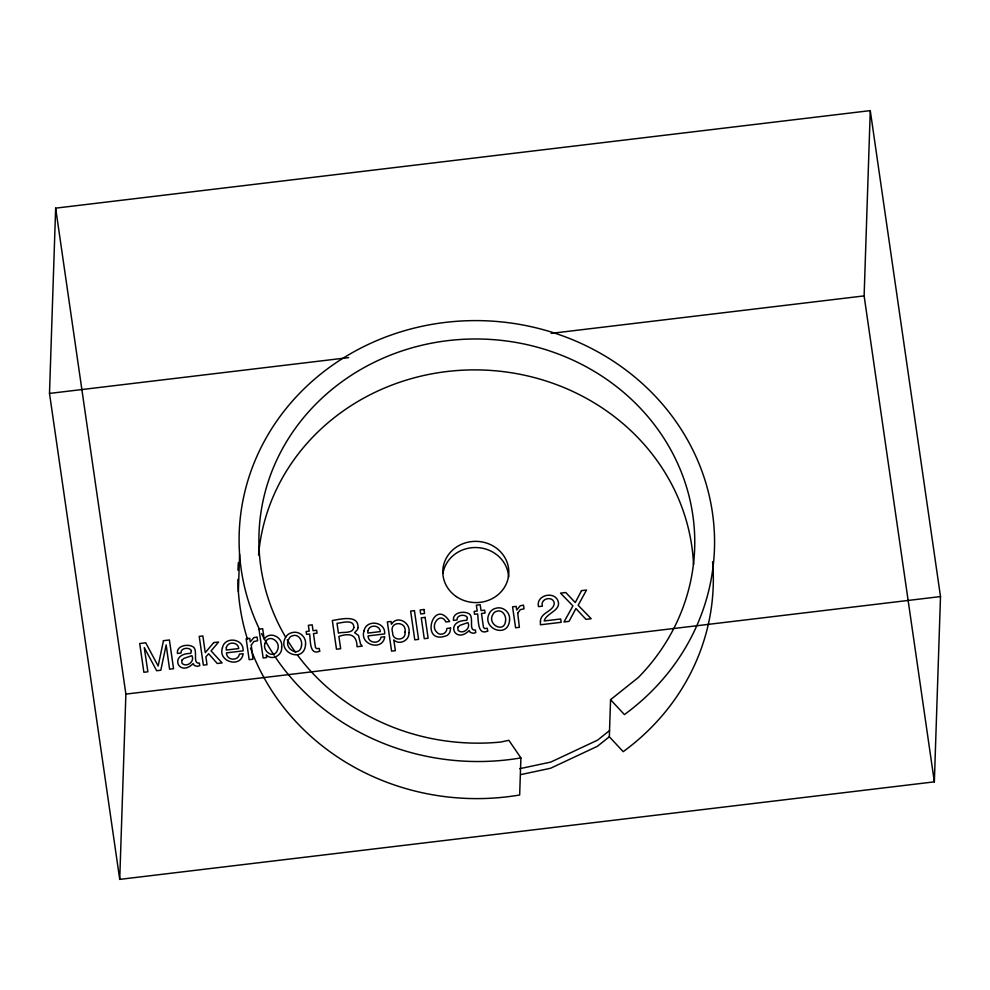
<?xml version="1.0" encoding="UTF-8"?>
<svg xmlns="http://www.w3.org/2000/svg" width="990" height="990" viewBox="0 0 990 990"><rect width="100%" height="100%" fill="white"/><g stroke="black" fill="none" stroke-linecap="round" stroke-linejoin="round"><path stroke-width="1.49" d="M49.5 393.426L55.65 208.147L870.272 110.62L940.5 596.574L934.35 781.852L119.728 879.38L49.5 393.426L348.653 357.613M119.728 879.38L125.879 694.101L55.65 208.147M238.367 591.513L239.605 554.425M297.446 654.996A217.949 202.071 1.9 0 0 500.668 742.054L508.86 740.31L520.901 757.907L519.663 794.995A237.761 220.448 1.9 0 1 250.519 648.104M712.59 561.788A237.761 220.448 1.9 0 1 623.193 751.67L609.333 736.77L610.558 699.683L638.315 677.519A217.949 202.071 1.9 0 0 640.171 408.041A217.949 202.071 1.9 0 0 351.574 375.111A217.949 202.071 1.9 0 0 285.702 637.275M934.35 781.852L864.121 295.899L870.272 110.62M609.531 730.583L597.576 740.136L550.787 762.077L519.688 768.698M609.333 736.77L597.366 746.312L550.576 768.252L520.963 774.564M551.158 333.37L864.121 295.899M125.879 694.101L940.5 596.574M610.558 699.683L624.418 714.582A237.761 220.448 1.9 0 0 674.933 420.107A237.761 220.448 1.9 0 0 362.489 347.243A237.761 220.448 1.9 0 0 259.529 629.492M442.976 573.235A33.017 30.616 1.9 0 1 477.576 547.594A33.017 30.616 1.9 0 1 508.588 577.182M247.562 639.441A237.761 220.448 1.9 0 1 237.872 579.385M237.971 570.228A237.761 220.448 1.9 0 1 238.367 562.592M258.551 555.019A217.949 202.071 1.9 0 1 479.903 369.938A217.949 202.071 1.9 0 1 693.545 564.622M520.901 757.907A237.761 220.448 1.9 0 1 274.849 656.407M274.02 655.157A237.761 220.448 1.9 0 1 261.583 633.674M295.651 652.521A217.949 202.071 1.9 0 1 287.249 639.862M540.441 621.349L540.429 624.789L561.157 622.314L560.674 618.985L544.178 620.953C546.319 612.649 563.001 610.273 557.407 599.606C552.42 590.956 535.652 595.906 538.548 606.623L542.409 606.165C539.847 598.406 553.163 595.337 554.276 603.232C553.645 611.684 540.466 612.204 540.441 621.349M251.299 645.01L252.957 659.204L249.171 659.662L246.139 638.699L249.74 638.278L250.272 641.891L253.762 637.696L257.066 637.015L257.61 640.74L253.873 641.52L251.299 645.01M517.721 613.107L519.379 627.314L515.592 627.771L512.56 606.808L516.161 606.375L516.693 610.001L520.183 605.806L523.487 605.125L524.032 608.838L520.294 609.63L517.721 613.107M191.367 651.247L190.748 653.4C168.238 653.548 178.782 677.964 193.236 663.535L194.164 665.391L197.196 666.344L199.757 665.676L199.386 663.065C192.048 664.265 198.433 650.183 193.062 646.792C187.778 643.624 176.319 645.505 177.445 653.437L180.984 653.016C180.601 648.128 187.914 647.089 190.798 649.737L191.367 651.247M467.379 618.206L466.773 620.359C444.262 620.507 454.794 644.923 469.248 630.482L470.176 632.35L473.208 633.291L475.769 632.635L475.398 630.024C468.06 631.224 474.445 617.141 469.087 613.75C463.803 610.582 452.343 612.464 453.457 620.396L456.996 619.975C456.613 615.087 463.926 614.048 466.81 616.696L467.379 618.206M405.009 632.177C406.346 640.988 392.213 641.483 392.609 632.573C388.736 620.891 407.125 620.582 405.009 632.177M226.363 647.522L226.203 650.046L238.751 648.549C238.281 641.854 227.886 641.124 226.363 647.522M367.971 630.568L367.81 633.093L380.346 631.595C379.888 624.9 369.493 624.17 367.971 630.568M281.643 647.126C282.732 655.207 271.916 661.159 266.26 654.885L266.644 657.57L263.142 657.991L258.984 629.145L262.672 628.7L264.181 639.132C269.862 630.42 283.425 637.399 281.643 647.126M450.586 628.007L450.005 631.744A7.821 7.252 1.9 0 1 447.072 635.481C418.906 646.581 433.236 595.869 449.646 621.51L445.958 621.955C440.364 610.954 429.115 625.878 437.147 632.523A4.702 4.356 1.9 0 0 440.513 634.169C443.916 634.602 446.886 631.843 446.898 628.44L450.586 628.007M305.563 644.267C304.524 664.216 275.468 652.534 286.147 636.483A9.405 8.712 1.9 0 1 291.171 632.895C298.522 630.098 306.43 636.508 305.563 644.267M509.578 619.839C508.526 639.8 479.469 628.118 490.149 612.055A9.405 8.712 1.9 0 1 495.173 608.479C502.536 605.682 510.444 612.092 509.578 619.839M265.06 643.302C261.867 651.284 274.057 659.501 277.435 650.232C281.692 641.52 268.253 632.857 265.06 643.302M181.727 660.293L182.049 663.411C186.652 667.829 195.092 661.605 191.899 655.665L184.09 658.313L181.727 660.293M457.751 627.252L458.061 630.37C462.664 634.776 471.104 628.563 467.911 622.623L460.115 625.272L457.751 627.252M222.404 647.955C217.664 661.914 241.201 668.498 243.132 653.697L239.407 654.143C238.33 661.382 226.351 660.553 226.5 652.856L243.057 650.876C244.245 638.389 224.47 635.964 222.404 647.955M364.011 631.014C359.271 644.973 382.796 651.556 384.739 636.743L381.002 637.189C379.937 644.428 367.958 643.599 368.107 635.902L384.652 633.922C385.84 621.435 366.065 619.01 364.011 631.014M408.895 632.647C409.674 640.406 399.354 645.554 393.822 639.948L395.369 650.653L391.582 651.111L387.35 621.893L391.05 621.46L391.446 624.232C397.151 614.753 411.11 622.747 408.895 632.647M353.863 627.487C352.774 634.12 342.8 631.509 338.419 633.13L337.008 623.304C341.798 622.995 353.987 618.601 353.863 627.487M163.461 640.679L158.14 666.035L145.728 642.807L139.714 643.525L143.872 672.26L147.881 671.789L144.268 647.559L156.667 670.737L160.826 670.23L166.159 644.935L169.575 669.191L173.559 668.708L169.401 639.973L163.461 640.679M301.529 645.542C300.131 658.362 282.385 648.487 289.08 638.575A5.21 4.826 1.9 0 1 292.186 635.852C298.213 633.414 302.581 640.097 301.529 645.542M505.543 621.114C504.145 633.934 486.399 624.071 493.094 614.159A5.21 4.826 1.9 0 1 496.2 611.436C502.227 608.986 506.583 615.669 505.543 621.114M358.034 627.66L357.452 629.64L354.618 632.659L358.529 635.518L360.509 643.884L362.204 646.124L357.056 646.742C356.821 634.602 349.99 632.746 338.889 636.384L340.671 648.71L336.476 649.205L332.331 620.47C339.78 619.505 358.702 613.973 358.034 627.66M581.514 590.634L575.264 602.564L565.773 592.515L560.526 593.146L572.938 605.917L563.978 621.968L569.04 621.361L575.908 608.528L585.969 619.344L591.179 618.713L578.148 605.286L586.513 590.04L581.514 590.634M213.729 642.584L205.276 652.658L202.863 635.964L199.225 636.397L203.371 665.144L207.021 664.698L205.883 656.84L208.68 653.759L217.243 663.486L222.094 662.904L211.068 650.888L218.58 642.003L213.729 642.584M319.671 651.222C309.152 655.863 310.637 639.775 309.623 634.033L306.566 634.392L306.145 631.521L309.202 631.15L308.36 625.309L312.197 624.851L313.038 630.692L316.651 630.259L317.06 633.142L313.459 633.575L315.426 647.25L316.441 648.623L319.275 648.438L319.671 651.222M487.674 631.113C477.155 635.753 478.628 619.666 477.613 613.924L474.557 614.283L474.148 611.412L477.205 611.04L476.363 605.199L480.2 604.729L481.041 610.582L484.642 610.149L485.063 613.033L481.462 613.466L483.429 627.14L484.444 628.514L487.278 628.328L487.674 631.113M414.426 610.632L410.627 611.09L414.785 639.837L418.584 639.379L414.426 610.632M423.98 609.494L420.119 609.951L420.7 613.949L424.549 613.491L423.98 609.494M425.118 617.376L421.257 617.834L424.277 638.699L428.125 638.241L425.118 617.376M456.291 596.586A33.017 30.616 1.9 0 0 508.625 575.438A33.017 30.616 1.9 0 0 462.479 543.894A33.017 30.616 1.9 0 0 456.291 596.586"/></g></svg>
